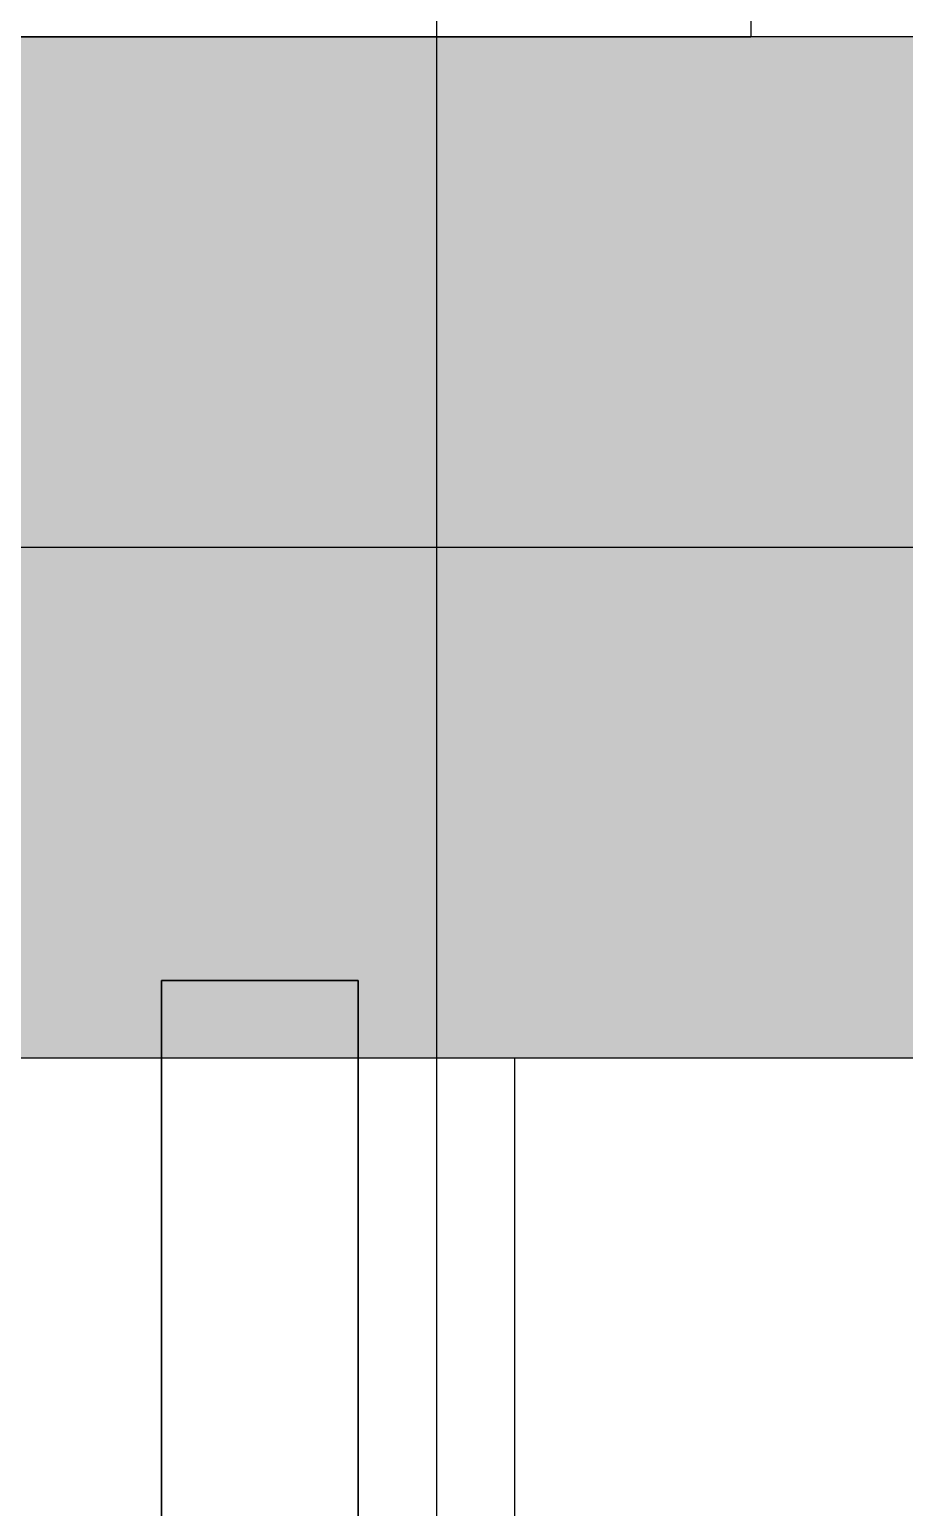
# Model space of a CAD drawing. Header units: millimetres. Extents: x 173236 to 801264, y -94969 to 615039.
# Drawn here: x 643391 to 643947, y 104229 to 105170 of the extents above; entities that cross this region are included whole.
import ezdxf

# ---------------------------------------------------------------- set-up
doc = ezdxf.new("R2010")
doc.units = ezdxf.units.MM
doc.header["$MEASUREMENT"] = 0
for name, color, linetype in [('VOX-A-ANNO-GRID-LINE', 254, 'Continuous'), ('VOX-A-COLUMN-SECT', 210, 'Continuous'), ('VOX-A-ELEV-1-NEAR', 130, 'Continuous'), ('VOX-A-FLOOR-LINE', 253, 'Continuous'), ('VOX-A-FURN-LAYOUT', 93, 'Continuous')]:
    doc.layers.add(name, color=color, linetype=linetype)
doc.layers.add('VOX-A-WALL-SECT', color=1, linetype='Continuous', lineweight=30)

# ---------------------------------------------------------------- blocks, each defined once
blk = doc.blocks.new('column')
at = {"layer": 'VOX-A-COLUMN-SECT'}
h = blk.add_hatch(color=256, dxfattribs=at)
h.dxf.hatch_style = 1
h.paths.add_polyline_path([(705499.75, 161109.48), (706149.75, 161109.48), (706149.75, 161759.48), (705499.75, 161759.48)])
blk.add_lwpolyline([(705499.75, 161109.48), (706149.75, 161109.48), (706149.75, 161759.48), (705499.75, 161759.48)], close=True, dxfattribs=at)
blk = doc.blocks.new('dd')
at = {"layer": 'VOX-A-ANNO-GRID-LINE', "transparency": 33554610}
for p, q in [((711725.62, 167520.47), (711725.62, 143590.35)), ((725773.87, 159771.32), (698032.95, 159771.32))]:
    blk.add_line(p, q, dxfattribs=at)
at = {"layer": 'VOX-A-COLUMN-SECT'}
blk.add_blockref('column', (5900.87, -1663.15), dxfattribs=at)
blk = doc.blocks.new('TYPICAL FLOOR PLAN')
at = {"layer": 'VOX-A-FLOOR-LINE'}
for p in [(989615.59, 124869.05), (986052.01, 124419.04)]:
    blk.add_line(p, (989615.59, 124419.05), dxfattribs=at)
at = {"layer": 'VOX-A-WALL-SECT'}
for p, q in [((989365.59, 123818.39), (989240.59, 123818.39)), ((989240.59, 123818.39), (989240.59, 119590.3)), ((989365.59, 121902.75), (989365.59, 123818.39))]:
    blk.add_line(p, q, dxfattribs=at)
blk = doc.blocks.new('1ST FLOOR FURNITURE')
at = {"layer": 'VOX-A-FURN-LAYOUT'}
for points in [[(644451.86, 171111.29), (644451.86, 170630.1), (643551.53, 170630.1), (643551.53, 171532.76), (644301.86, 171532.76)], [(644576.58, 170122.61), (644676.58, 170122.61), (644676.58, 171111.29)]]:
    blk.add_lwpolyline(points, dxfattribs=at)

msp = doc.modelspace()

# ---------------------------------------------------------------- block references
at = {"layer": 'VOX-A-ANNO-GRID-LINE'}
msp.add_blockref('dd', (-68075.86, -54931.21), dxfattribs=at)

# ---------------------------------------------------------------- next in the draw order: block references
msp.add_blockref('TYPICAL FLOOR PLAN', (-345765.82, -19253.94))

# ---------------------------------------------------------------- next in the draw order: block references
at = {"layer": 'VOX-A-ELEV-1-NEAR'}
msp.add_blockref('1ST FLOOR FURNITURE', (-977.09, -66596.18), dxfattribs=at)

doc.saveas('drawing.dxf')
